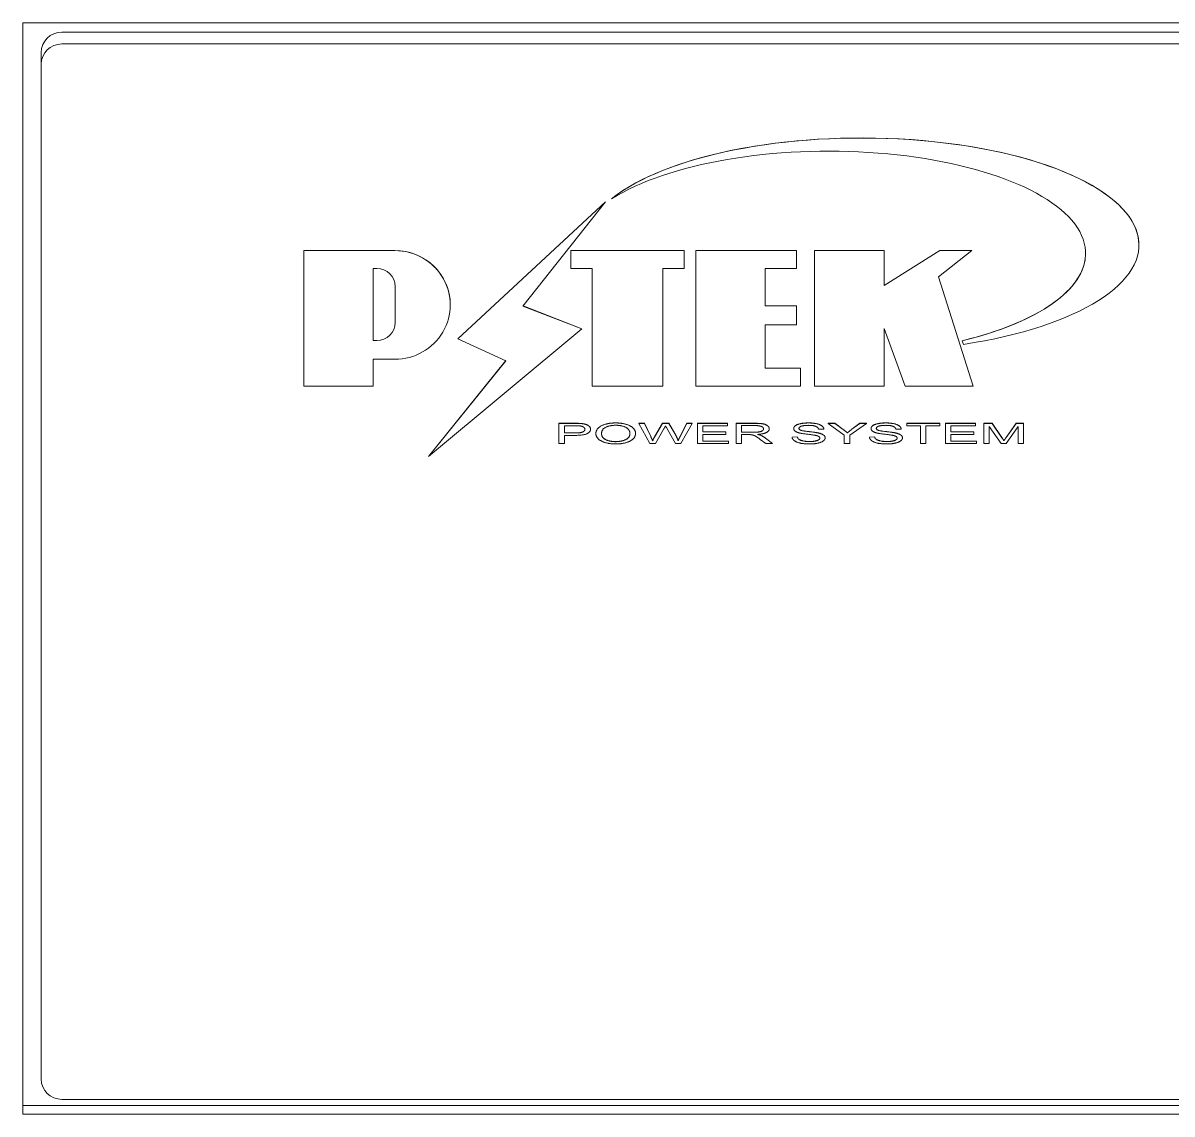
# Model space of a CAD drawing. Header units: millimetres. Extents: x 4969 to 37601, y -771 to 6478.
# Drawn here: x 28342.49 to 28386.8, y 1569.26 to 1611.32 of the extents above; entities that cross this region are included whole.
import ezdxf

# ---------------------------------------------------------------- set-up
doc = ezdxf.new("R2010")
doc.units = ezdxf.units.MM
doc.header["$LTSCALE"] = 7
doc.header["$MEASUREMENT"] = 0
doc.layers.add('REMOTE BOX ASSY(OP)$0$가시적인 것(ISO)', color=3, linetype='CONTINUOUS', lineweight=5)

msp = doc.modelspace()

# ---------------------------------------------------------------- linework, layer by layer
at = {"layer": 'REMOTE BOX ASSY(OP)$0$가시적인 것(ISO)'}
for p, q in [((28342.492, 1569.265, -0.01), (28342.492, 1611.325, -0.01)), ((28342.492, 1611.325, -0.01), (28726.492, 1611.325, -0.01)), ((28343.992, 1610.973, -0.01), (28724.992, 1610.973, -0.01)), ((28724.992, 1610.515, -0.01), (28343.992, 1610.515, -0.01)), ((28343.192, 1609.733, -0.01), (28343.192, 1610.19, -0.01)), ((28343.192, 1609.733, -0.01), (28343.192, 1580.682, -0.01)), ((28359.259, 1599.149, -0.01), (28364.951, 1604.432, -0.01)), ((28364.951, 1604.43, -0.01), (28359.259, 1599.147, -0.01)), ((28361.771, 1600.413, -0.01), (28364.951, 1604.43, -0.01)), ((28364.951, 1604.432, -0.01), (28364.951, 1604.43, -0.01)), ((28365.189, 1604.548, -0.01), (28365.189, 1604.546, -0.01)), ((28353.326, 1602.553, -0.01), (28356.828, 1602.553, -0.01)), ((28353.326, 1602.553, -0.01), (28353.326, 1602.551, -0.01)), ((28353.326, 1602.551, -0.01), (28353.326, 1597.32, -0.01)), ((28356.828, 1602.551, -0.01), (28353.326, 1602.551, -0.01)), ((28363.619, 1602.553, -0.01), (28367.988, 1602.553, -0.01)), ((28363.619, 1602.553, -0.01), (28363.619, 1602.551, -0.01)), ((28363.619, 1602.551, -0.01), (28363.619, 1601.858, -0.01)), ((28367.988, 1602.551, -0.01), (28363.619, 1602.551, -0.01)), ((28367.988, 1602.553, -0.01), (28367.988, 1602.551, -0.01)), ((28367.988, 1601.858, -0.01), (28367.988, 1602.551, -0.01)), ((28368.439, 1602.553, -0.01), (28372.324, 1602.553, -0.01)), ((28368.439, 1602.553, -0.01), (28368.439, 1602.551, -0.01)), ((28368.439, 1602.551, -0.01), (28368.439, 1597.32, -0.01)), ((28372.324, 1602.551, -0.01), (28368.439, 1602.551, -0.01)), ((28372.324, 1602.553, -0.01), (28372.324, 1602.551, -0.01)), ((28372.324, 1601.858, -0.01), (28372.324, 1602.551, -0.01)), ((28373.011, 1602.553, -0.01), (28375.701, 1602.553, -0.01)), ((28373.011, 1602.553, -0.01), (28373.011, 1602.551, -0.01)), ((28373.011, 1602.551, -0.01), (28373.011, 1597.32, -0.01)), ((28375.701, 1602.551, -0.01), (28373.011, 1602.551, -0.01)), ((28375.701, 1601.211, -0.01), (28377.851, 1602.553, -0.01)), ((28375.701, 1602.553, -0.01), (28375.701, 1602.551, -0.01)), ((28375.701, 1601.209, -0.01), (28375.701, 1602.551, -0.01)), ((28377.851, 1602.551, -0.01), (28375.701, 1601.209, -0.01)), ((28377.79, 1601.538, -0.01), (28379.081, 1602.551, -0.01)), ((28377.851, 1602.553, -0.01), (28379.081, 1602.553, -0.01)), ((28377.851, 1602.553, -0.01), (28377.851, 1602.551, -0.01)), ((28379.081, 1602.551, -0.01), (28377.851, 1602.551, -0.01)), ((28379.081, 1602.553, -0.01), (28379.081, 1602.551, -0.01)), ((28385.521, 1602.771, -0.01), (28385.521, 1602.769, -0.01)), ((28356, 1599.085, -0.01), (28356, 1601.858, -0.01)), ((28356, 1601.858, -0.01), (28356.136, 1601.858, -0.01)), ((28363.619, 1601.858, -0.01), (28364.444, 1601.858, -0.01)), ((28364.444, 1601.858, -0.01), (28364.444, 1597.32, -0.01)), ((28367.163, 1601.858, -0.01), (28367.988, 1601.858, -0.01)), ((28367.163, 1597.32, -0.01), (28367.163, 1601.858, -0.01)), ((28371.112, 1601.858, -0.01), (28372.324, 1601.858, -0.01)), ((28371.112, 1600.42, -0.01), (28371.112, 1601.858, -0.01)), ((28377.79, 1601.538, -0.01), (28379.133, 1597.322, -0.01)), ((28379.133, 1597.32, -0.01), (28377.79, 1601.538, -0.01)), ((28356.844, 1601.165, -0.01), (28356.844, 1599.778, -0.01)), ((28358.97, 1600.458, -0.01), (28358.97, 1600.456, -0.01)), ((28364.045, 1599.53, -0.01), (28361.771, 1600.413, -0.01)), ((28361.772, 1600.415, -0.01), (28364.045, 1599.532, -0.01)), ((28371.112, 1600.422, -0.01), (28372.324, 1600.422, -0.01)), ((28372.324, 1600.42, -0.01), (28371.112, 1600.42, -0.01)), ((28372.324, 1600.422, -0.01), (28372.324, 1600.42, -0.01)), ((28372.324, 1599.683, -0.01), (28372.324, 1600.42, -0.01)), ((28358.122, 1594.612, -0.01), (28364.045, 1599.53, -0.01)), ((28364.045, 1599.532, -0.01), (28364.045, 1599.53, -0.01)), ((28371.112, 1599.683, -0.01), (28372.324, 1599.683, -0.01)), ((28371.112, 1598.013, -0.01), (28371.112, 1599.683, -0.01)), ((28375.701, 1599.543, -0.01), (28376.505, 1597.32, -0.01)), ((28375.701, 1597.32, -0.01), (28375.701, 1599.543, -0.01)), ((28356, 1599.087, -0.01), (28356.136, 1599.087, -0.01)), ((28356.136, 1599.085, -0.01), (28356, 1599.085, -0.01)), ((28359.259, 1599.149, -0.01), (28359.259, 1599.147, -0.01)), ((28359.259, 1599.147, -0.01), (28361.113, 1598.306, -0.01)), ((28378.708, 1599.076, -0.01), (28378.708, 1599.074, -0.01)), ((28378.708, 1599.074, -0.01), (28378.753, 1598.935, -0.01)), ((28356, 1598.36, -0.01), (28356.828, 1598.36, -0.01)), ((28356, 1597.32, -0.01), (28356, 1598.36, -0.01)), ((28358.122, 1594.614, -0.01), (28361.112, 1598.307, -0.01)), ((28361.113, 1598.306, -0.01), (28358.122, 1594.612, -0.01)), ((28371.112, 1598.015, -0.01), (28372.466, 1598.015, -0.01)), ((28372.466, 1598.013, -0.01), (28371.112, 1598.013, -0.01)), ((28372.466, 1598.015, -0.01), (28372.466, 1598.013, -0.01)), ((28372.466, 1597.32, -0.01), (28372.466, 1598.013, -0.01)), ((28353.326, 1597.32, -0.01), (28356, 1597.32, -0.01)), ((28364.444, 1597.32, -0.01), (28367.163, 1597.32, -0.01)), ((28368.439, 1597.32, -0.01), (28372.466, 1597.32, -0.01)), ((28373.011, 1597.32, -0.01), (28375.701, 1597.32, -0.01)), ((28376.505, 1597.32, -0.01), (28379.133, 1597.32, -0.01)), ((28379.133, 1597.322, -0.01), (28379.133, 1597.32, -0.01)), ((28363.156, 1595.893, -0.01), (28363.76, 1595.893, -0.01)), ((28363.156, 1595.893, -0.01), (28363.156, 1595.891, -0.01)), ((28363.76, 1595.891, -0.01), (28363.156, 1595.891, -0.01)), ((28363.156, 1595.891, -0.01), (28363.156, 1595.109, -0.01)), ((28363.368, 1595.519, -0.01), (28363.368, 1595.799, -0.01)), ((28363.368, 1595.799, -0.01), (28363.777, 1595.799, -0.01)), ((28363.368, 1595.521, -0.01), (28363.782, 1595.521, -0.01)), ((28363.782, 1595.519, -0.01), (28363.368, 1595.519, -0.01)), ((28364.377, 1595.667, -0.01), (28364.377, 1595.665, -0.01)), ((28364.582, 1595.492, -0.01), (28364.582, 1595.49, -0.01)), ((28366.112, 1595.501, -0.01), (28366.112, 1595.499, -0.01)), ((28366.24, 1595.893, -0.01), (28366.457, 1595.893, -0.01)), ((28366.24, 1595.893, -0.01), (28366.24, 1595.891, -0.01)), ((28366.457, 1595.891, -0.01), (28366.24, 1595.891, -0.01)), ((28366.24, 1595.891, -0.01), (28366.665, 1595.109, -0.01)), ((28366.457, 1595.893, -0.01), (28366.7, 1595.38, -0.01)), ((28366.457, 1595.893, -0.01), (28366.457, 1595.891, -0.01)), ((28366.7, 1595.378, -0.01), (28366.457, 1595.891, -0.01)), ((28366.84, 1595.365, -0.01), (28367.145, 1595.893, -0.01)), ((28367.145, 1595.891, -0.01), (28366.84, 1595.363, -0.01)), ((28366.881, 1595.109, -0.01), (28367.22, 1595.705, -0.01)), ((28367.145, 1595.893, -0.01), (28367.4, 1595.893, -0.01)), ((28367.145, 1595.893, -0.01), (28367.145, 1595.891, -0.01)), ((28367.4, 1595.891, -0.01), (28367.145, 1595.891, -0.01)), ((28367.318, 1595.706, -0.01), (28367.654, 1595.109, -0.01)), ((28367.4, 1595.893, -0.01), (28367.629, 1595.497, -0.01)), ((28367.4, 1595.893, -0.01), (28367.4, 1595.891, -0.01)), ((28367.629, 1595.495, -0.01), (28367.4, 1595.891, -0.01)), ((28367.834, 1595.391, -0.01), (28368.084, 1595.893, -0.01)), ((28368.084, 1595.891, -0.01), (28367.834, 1595.388, -0.01)), ((28367.858, 1595.109, -0.01), (28368.297, 1595.891, -0.01)), ((28368.084, 1595.893, -0.01), (28368.297, 1595.893, -0.01)), ((28368.084, 1595.893, -0.01), (28368.084, 1595.891, -0.01)), ((28368.297, 1595.891, -0.01), (28368.084, 1595.891, -0.01)), ((28368.297, 1595.893, -0.01), (28368.297, 1595.891, -0.01)), ((28368.499, 1595.893, -0.01), (28369.656, 1595.893, -0.01)), ((28368.499, 1595.893, -0.01), (28368.499, 1595.891, -0.01)), ((28369.656, 1595.891, -0.01), (28368.499, 1595.891, -0.01)), ((28368.499, 1595.891, -0.01), (28368.499, 1595.109, -0.01)), ((28368.71, 1595.799, -0.01), (28369.656, 1595.799, -0.01)), ((28368.71, 1595.56, -0.01), (28368.71, 1595.799, -0.01)), ((28368.71, 1595.562, -0.01), (28369.596, 1595.562, -0.01)), ((28369.596, 1595.56, -0.01), (28368.71, 1595.56, -0.01)), ((28368.71, 1595.467, -0.01), (28369.596, 1595.467, -0.01)), ((28368.71, 1595.201, -0.01), (28368.71, 1595.467, -0.01)), ((28369.596, 1595.562, -0.01), (28369.596, 1595.56, -0.01)), ((28369.596, 1595.467, -0.01), (28369.596, 1595.56, -0.01)), ((28369.656, 1595.893, -0.01), (28369.656, 1595.891, -0.01)), ((28369.656, 1595.799, -0.01), (28369.656, 1595.891, -0.01)), ((28369.988, 1595.893, -0.01), (28370.698, 1595.893, -0.01)), ((28369.988, 1595.893, -0.01), (28369.988, 1595.891, -0.01)), ((28370.698, 1595.891, -0.01), (28369.988, 1595.891, -0.01)), ((28369.988, 1595.891, -0.01), (28369.988, 1595.109, -0.01)), ((28370.2, 1595.546, -0.01), (28370.2, 1595.805, -0.01)), ((28370.2, 1595.805, -0.01), (28370.707, 1595.805, -0.01)), ((28370.2, 1595.548, -0.01), (28370.656, 1595.548, -0.01)), ((28370.656, 1595.546, -0.01), (28370.2, 1595.546, -0.01)), ((28370.2, 1595.456, -0.01), (28370.446, 1595.456, -0.01)), ((28370.2, 1595.109, -0.01), (28370.2, 1595.456, -0.01)), ((28371.268, 1595.68, -0.01), (28371.268, 1595.678, -0.01)), ((28372.209, 1595.691, -0.01), (28372.209, 1595.689, -0.01)), ((28373.171, 1595.663, -0.01), (28373.374, 1595.671, -0.01)), ((28373.374, 1595.673, -0.01), (28373.374, 1595.671, -0.01)), ((28373.545, 1595.893, -0.01), (28373.802, 1595.893, -0.01)), ((28373.545, 1595.893, -0.01), (28373.545, 1595.891, -0.01)), ((28373.545, 1595.891, -0.01), (28374.162, 1595.44, -0.01)), ((28373.802, 1595.891, -0.01), (28373.545, 1595.891, -0.01)), ((28373.802, 1595.893, -0.01), (28374.118, 1595.657, -0.01)), ((28373.802, 1595.893, -0.01), (28373.802, 1595.891, -0.01)), ((28374.118, 1595.655, -0.01), (28373.802, 1595.891, -0.01)), ((28374.281, 1595.525, -0.01), (28374.281, 1595.523, -0.01)), ((28374.373, 1595.44, -0.01), (28375.012, 1595.891, -0.01)), ((28374.455, 1595.663, -0.01), (28374.765, 1595.893, -0.01)), ((28374.765, 1595.891, -0.01), (28374.455, 1595.661, -0.01)), ((28374.765, 1595.893, -0.01), (28375.012, 1595.893, -0.01)), ((28374.765, 1595.893, -0.01), (28374.765, 1595.891, -0.01)), ((28375.012, 1595.891, -0.01), (28374.765, 1595.891, -0.01)), ((28375.012, 1595.893, -0.01), (28375.012, 1595.891, -0.01)), ((28375.191, 1595.691, -0.01), (28375.191, 1595.689, -0.01)), ((28376.152, 1595.663, -0.01), (28376.356, 1595.671, -0.01)), ((28376.356, 1595.673, -0.01), (28376.356, 1595.671, -0.01)), ((28376.573, 1595.893, -0.01), (28377.84, 1595.893, -0.01)), ((28376.573, 1595.893, -0.01), (28376.573, 1595.891, -0.01)), ((28376.573, 1595.891, -0.01), (28376.573, 1595.799, -0.01)), ((28377.84, 1595.891, -0.01), (28376.573, 1595.891, -0.01)), ((28376.573, 1595.799, -0.01), (28377.099, 1595.799, -0.01)), ((28377.099, 1595.799, -0.01), (28377.099, 1595.109, -0.01)), ((28377.311, 1595.799, -0.01), (28377.84, 1595.799, -0.01)), ((28377.311, 1595.109, -0.01), (28377.311, 1595.799, -0.01)), ((28377.84, 1595.893, -0.01), (28377.84, 1595.891, -0.01)), ((28377.84, 1595.799, -0.01), (28377.84, 1595.891, -0.01)), ((28378.062, 1595.893, -0.01), (28379.219, 1595.893, -0.01)), ((28378.062, 1595.893, -0.01), (28378.062, 1595.891, -0.01)), ((28379.219, 1595.891, -0.01), (28378.062, 1595.891, -0.01)), ((28378.062, 1595.891, -0.01), (28378.062, 1595.109, -0.01)), ((28378.274, 1595.799, -0.01), (28379.219, 1595.799, -0.01)), ((28378.274, 1595.56, -0.01), (28378.274, 1595.799, -0.01)), ((28378.274, 1595.562, -0.01), (28379.159, 1595.562, -0.01)), ((28379.159, 1595.56, -0.01), (28378.274, 1595.56, -0.01)), ((28378.274, 1595.467, -0.01), (28379.159, 1595.467, -0.01)), ((28378.274, 1595.201, -0.01), (28378.274, 1595.467, -0.01)), ((28379.159, 1595.562, -0.01), (28379.159, 1595.56, -0.01)), ((28379.159, 1595.467, -0.01), (28379.159, 1595.56, -0.01)), ((28379.219, 1595.893, -0.01), (28379.219, 1595.891, -0.01)), ((28379.219, 1595.799, -0.01), (28379.219, 1595.891, -0.01)), ((28379.541, 1595.893, -0.01), (28379.86, 1595.893, -0.01)), ((28379.541, 1595.893, -0.01), (28379.541, 1595.891, -0.01)), ((28379.86, 1595.891, -0.01), (28379.541, 1595.891, -0.01)), ((28379.541, 1595.891, -0.01), (28379.541, 1595.109, -0.01)), ((28379.746, 1595.775, -0.01), (28380.209, 1595.109, -0.01)), ((28379.746, 1595.109, -0.01), (28379.746, 1595.775, -0.01)), ((28379.86, 1595.893, -0.01), (28380.239, 1595.339, -0.01)), ((28379.86, 1595.893, -0.01), (28379.86, 1595.891, -0.01)), ((28380.239, 1595.337, -0.01), (28379.86, 1595.891, -0.01)), ((28380.399, 1595.109, -0.01), (28380.865, 1595.764, -0.01)), ((28380.401, 1595.349, -0.01), (28380.785, 1595.893, -0.01)), ((28380.785, 1595.891, -0.01), (28380.401, 1595.347, -0.01)), ((28380.785, 1595.893, -0.01), (28381.069, 1595.893, -0.01)), ((28380.785, 1595.893, -0.01), (28380.785, 1595.891, -0.01)), ((28381.069, 1595.891, -0.01), (28380.785, 1595.891, -0.01)), ((28380.865, 1595.764, -0.01), (28380.865, 1595.109, -0.01)), ((28381.069, 1595.893, -0.01), (28381.069, 1595.891, -0.01)), ((28381.069, 1595.109, -0.01), (28381.069, 1595.891, -0.01)), ((28363.156, 1595.109, -0.01), (28363.368, 1595.109, -0.01)), ((28363.368, 1595.427, -0.01), (28363.778, 1595.427, -0.01)), ((28363.368, 1595.109, -0.01), (28363.368, 1595.427, -0.01)), ((28366.665, 1595.109, -0.01), (28366.881, 1595.109, -0.01)), ((28366.768, 1595.22, -0.01), (28366.768, 1595.218, -0.01)), ((28367.654, 1595.109, -0.01), (28367.858, 1595.109, -0.01)), ((28367.754, 1595.22, -0.01), (28367.754, 1595.218, -0.01)), ((28368.499, 1595.109, -0.01), (28369.693, 1595.109, -0.01)), ((28368.71, 1595.203, -0.01), (28369.693, 1595.203, -0.01)), ((28369.693, 1595.201, -0.01), (28368.71, 1595.201, -0.01)), ((28369.693, 1595.203, -0.01), (28369.693, 1595.201, -0.01)), ((28369.693, 1595.109, -0.01), (28369.693, 1595.201, -0.01)), ((28369.988, 1595.109, -0.01), (28370.2, 1595.109, -0.01)), ((28370.921, 1595.272, -0.01), (28371.132, 1595.109, -0.01)), ((28371.12, 1595.324, -0.01), (28371.398, 1595.111, -0.01)), ((28371.398, 1595.109, -0.01), (28371.12, 1595.322, -0.01)), ((28371.132, 1595.109, -0.01), (28371.398, 1595.109, -0.01)), ((28371.398, 1595.111, -0.01), (28371.398, 1595.109, -0.01)), ((28372.148, 1595.363, -0.01), (28372.348, 1595.371, -0.01)), ((28372.348, 1595.369, -0.01), (28372.148, 1595.36, -0.01)), ((28372.148, 1595.363, -0.01), (28372.148, 1595.36, -0.01)), ((28372.348, 1595.371, -0.01), (28372.348, 1595.369, -0.01)), ((28373.422, 1595.332, -0.01), (28373.422, 1595.33, -0.01)), ((28374.162, 1595.44, -0.01), (28374.162, 1595.109, -0.01)), ((28374.162, 1595.109, -0.01), (28374.373, 1595.109, -0.01)), ((28374.373, 1595.109, -0.01), (28374.373, 1595.44, -0.01)), ((28375.13, 1595.363, -0.01), (28375.329, 1595.371, -0.01)), ((28375.329, 1595.369, -0.01), (28375.13, 1595.36, -0.01)), ((28375.13, 1595.363, -0.01), (28375.13, 1595.36, -0.01)), ((28375.329, 1595.371, -0.01), (28375.329, 1595.369, -0.01)), ((28376.404, 1595.332, -0.01), (28376.404, 1595.33, -0.01)), ((28377.099, 1595.109, -0.01), (28377.311, 1595.109, -0.01)), ((28378.062, 1595.109, -0.01), (28379.256, 1595.109, -0.01)), ((28378.274, 1595.203, -0.01), (28379.256, 1595.203, -0.01)), ((28379.256, 1595.201, -0.01), (28378.274, 1595.201, -0.01)), ((28379.256, 1595.203, -0.01), (28379.256, 1595.201, -0.01)), ((28379.256, 1595.109, -0.01), (28379.256, 1595.201, -0.01)), ((28379.541, 1595.109, -0.01), (28379.746, 1595.109, -0.01)), ((28380.209, 1595.109, -0.01), (28380.399, 1595.109, -0.01)), ((28380.316, 1595.224, -0.01), (28380.316, 1595.221, -0.01)), ((28380.865, 1595.109, -0.01), (28381.069, 1595.109, -0.01)), ((28358.122, 1594.614, -0.01), (28358.122, 1594.612, -0.01)), ((28343.192, 1570.611, -0.01), (28343.192, 1580.682, -0.01)), ((28724.992, 1569.829, -0.01), (28343.992, 1569.829, -0.01)), ((28342.492, 1569.597, -0.01), (28726.492, 1569.597, -0.01)), ((28726.492, 1569.265, -0.01), (28342.492, 1569.265, -0.01))]:
    msp.add_line(p, q, dxfattribs=at)
for centre, major_axis, ratio, start_param, end_param in [((28343.992, 1610.19, -0.01), (-0.8, 0), 0.978148, 4.712389, 6.283185), ((28343.992, 1609.733, -0.01), (-0.8, 0), 0.978148, 4.712389, 6.283185), ((28374.833, 1602.771, -0.01), (10.688, 0), 0.385645, 0, 2.696015), ((28374.833, 1602.769, -0.01), (10.688, 0), 0.385645, 5.087845, 8.9792), ((28373.563, 1602.442, -0.01), (-9.902, 0), 0.398097, 2.117256, 5.720206), ((28356.828, 1600.458, -0.01), (2.142, 0), 0.978148, 0, 1.570796), ((28356.828, 1600.456, -0.01), (2.142, 0), 0.978148, 4.712389, 7.853982), ((28373.563, 1602.444, -0.01), (-9.902, 0), 0.398097, 2.117256, 3.141329), ((28356.136, 1601.165, -0.01), (0.709, 0), 0.978148, 0, 1.570796), ((28356.136, 1599.78, -0.01), (0.709, 0), 0.978148, 4.712389, 6.283185), ((28356.136, 1599.778, -0.01), (0.709, 0), 0.978148, 4.712389, 6.283185), ((28343.992, 1570.611, -0.01), (-0.8, 0), 0.978148, 0, 1.570796)]:
    msp.add_ellipse(centre, major_axis=major_axis, ratio=ratio, start_param=start_param, end_param=end_param, dxfattribs=at)
for points in [[(28364.582, 1595.492, -0.01), (28364.582, 1595.687, -0.01), (28365.01, 1595.907, -0.01), (28365.348, 1595.907, -0.01)], [(28365.348, 1595.905, -0.01), (28365.01, 1595.905, -0.01), (28364.582, 1595.685, -0.01), (28364.582, 1595.49, -0.01)], [(28365.348, 1595.907, -0.01), (28365.57, 1595.907, -0.01), (28365.926, 1595.803, -0.01), (28366.112, 1595.618, -0.01), (28366.112, 1595.501, -0.01)], [(28366.112, 1595.499, -0.01), (28366.112, 1595.616, -0.01), (28365.926, 1595.801, -0.01), (28365.57, 1595.905, -0.01), (28365.348, 1595.905, -0.01)], [(28372.209, 1595.691, -0.01), (28372.209, 1595.751, -0.01), (28372.347, 1595.853, -0.01), (28372.611, 1595.907, -0.01), (28372.773, 1595.907, -0.01)], [(28372.773, 1595.905, -0.01), (28372.611, 1595.905, -0.01), (28372.347, 1595.851, -0.01), (28372.209, 1595.749, -0.01), (28372.209, 1595.689, -0.01)], [(28372.773, 1595.907, -0.01), (28372.95, 1595.907, -0.01), (28373.222, 1595.851, -0.01), (28373.368, 1595.742, -0.01), (28373.374, 1595.673, -0.01)], [(28373.374, 1595.671, -0.01), (28373.368, 1595.74, -0.01), (28373.222, 1595.849, -0.01), (28372.95, 1595.905, -0.01), (28372.773, 1595.905, -0.01)], [(28375.191, 1595.691, -0.01), (28375.191, 1595.751, -0.01), (28375.329, 1595.853, -0.01), (28375.593, 1595.907, -0.01), (28375.754, 1595.907, -0.01)], [(28375.754, 1595.905, -0.01), (28375.593, 1595.905, -0.01), (28375.329, 1595.851, -0.01), (28375.191, 1595.749, -0.01), (28375.191, 1595.689, -0.01)], [(28375.754, 1595.907, -0.01), (28375.932, 1595.907, -0.01), (28376.204, 1595.851, -0.01), (28376.35, 1595.742, -0.01), (28376.356, 1595.673, -0.01)], [(28376.356, 1595.671, -0.01), (28376.35, 1595.74, -0.01), (28376.204, 1595.849, -0.01), (28375.932, 1595.905, -0.01), (28375.754, 1595.905, -0.01)], [(28363.76, 1595.893, -0.01), (28363.919, 1595.893, -0.01), (28364.003, 1595.886, -0.01)], [(28364.003, 1595.884, -0.01), (28363.919, 1595.891, -0.01), (28363.76, 1595.891, -0.01)], [(28363.777, 1595.799, -0.01), (28363.921, 1595.799, -0.01), (28363.974, 1595.792, -0.01)], [(28363.778, 1595.427, -0.01), (28364.118, 1595.427, -0.01), (28364.377, 1595.565, -0.01), (28364.377, 1595.665, -0.01)], [(28364.159, 1595.662, -0.01), (28364.159, 1595.594, -0.01), (28363.987, 1595.519, -0.01), (28363.782, 1595.519, -0.01)], [(28363.974, 1595.792, -0.01), (28364.058, 1595.781, -0.01), (28364.159, 1595.711, -0.01), (28364.159, 1595.662, -0.01)], [(28364.003, 1595.886, -0.01), (28364.121, 1595.876, -0.01), (28364.281, 1595.822, -0.01), (28364.377, 1595.725, -0.01), (28364.377, 1595.667, -0.01)], [(28364.377, 1595.665, -0.01), (28364.377, 1595.723, -0.01), (28364.281, 1595.82, -0.01), (28364.121, 1595.874, -0.01), (28364.003, 1595.884, -0.01)], [(28364.582, 1595.49, -0.01), (28364.582, 1595.387, -0.01), (28364.766, 1595.202, -0.01), (28365.121, 1595.096, -0.01), (28365.348, 1595.096, -0.01)], [(28364.801, 1595.489, -0.01), (28364.801, 1595.665, -0.01), (28365.124, 1595.816, -0.01), (28365.349, 1595.816, -0.01)], [(28365.346, 1595.184, -0.01), (28365.112, 1595.184, -0.01), (28364.801, 1595.347, -0.01), (28364.801, 1595.489, -0.01)], [(28365.894, 1595.5, -0.01), (28365.894, 1595.349, -0.01), (28365.585, 1595.184, -0.01), (28365.346, 1595.184, -0.01)], [(28365.348, 1595.096, -0.01), (28365.556, 1595.096, -0.01), (28365.916, 1595.192, -0.01), (28366.112, 1595.38, -0.01), (28366.112, 1595.499, -0.01)], [(28365.349, 1595.816, -0.01), (28365.508, 1595.816, -0.01), (28365.762, 1595.738, -0.01), (28365.894, 1595.595, -0.01), (28365.894, 1595.5, -0.01)], [(28367.22, 1595.705, -0.01), (28367.241, 1595.743, -0.01), (28367.267, 1595.797, -0.01)], [(28367.267, 1595.797, -0.01), (28367.275, 1595.78, -0.01), (28367.318, 1595.706, -0.01)], [(28367.629, 1595.497, -0.01), (28367.715, 1595.35, -0.01), (28367.754, 1595.22, -0.01)], [(28367.754, 1595.218, -0.01), (28367.715, 1595.348, -0.01), (28367.629, 1595.495, -0.01)], [(28370.446, 1595.456, -0.01), (28370.527, 1595.456, -0.01), (28370.563, 1595.453, -0.01)], [(28370.563, 1595.453, -0.01), (28370.613, 1595.447, -0.01), (28370.708, 1595.416, -0.01), (28370.827, 1595.342, -0.01), (28370.921, 1595.272, -0.01)], [(28371.049, 1595.678, -0.01), (28371.049, 1595.64, -0.01), (28370.964, 1595.575, -0.01), (28370.801, 1595.546, -0.01), (28370.656, 1595.546, -0.01)], [(28370.698, 1595.893, -0.01), (28370.912, 1595.893, -0.01), (28371.135, 1595.851, -0.01), (28371.268, 1595.744, -0.01), (28371.268, 1595.68, -0.01)], [(28371.268, 1595.678, -0.01), (28371.268, 1595.742, -0.01), (28371.135, 1595.849, -0.01), (28370.912, 1595.891, -0.01), (28370.698, 1595.891, -0.01)], [(28370.707, 1595.805, -0.01), (28370.885, 1595.805, -0.01), (28371.049, 1595.733, -0.01), (28371.049, 1595.678, -0.01)], [(28370.817, 1595.465, -0.01), (28371.047, 1595.48, -0.01), (28371.268, 1595.594, -0.01), (28371.268, 1595.678, -0.01)], [(28370.945, 1595.426, -0.01), (28370.901, 1595.445, -0.01), (28370.817, 1595.465, -0.01)], [(28370.824, 1595.465, -0.01), (28370.902, 1595.446, -0.01), (28370.945, 1595.428, -0.01)], [(28372.209, 1595.689, -0.01), (28372.209, 1595.635, -0.01), (28372.321, 1595.548, -0.01), (28372.436, 1595.519, -0.01)], [(28372.413, 1595.696, -0.01), (28372.413, 1595.745, -0.01), (28372.589, 1595.814, -0.01), (28372.781, 1595.814, -0.01)], [(28372.413, 1595.697, -0.01), (28372.414, 1595.656, -0.01), (28372.476, 1595.629, -0.01)], [(28372.476, 1595.626, -0.01), (28372.413, 1595.654, -0.01), (28372.413, 1595.696, -0.01)], [(28372.436, 1595.519, -0.01), (28372.525, 1595.496, -0.01), (28372.966, 1595.444, -0.01), (28373.03, 1595.431, -0.01)], [(28372.476, 1595.629, -0.01), (28372.537, 1595.602, -0.01), (28373.053, 1595.544, -0.01), (28373.149, 1595.523, -0.01)], [(28373.149, 1595.521, -0.01), (28373.053, 1595.542, -0.01), (28372.537, 1595.6, -0.01), (28372.476, 1595.626, -0.01)], [(28372.781, 1595.814, -0.01), (28372.966, 1595.814, -0.01), (28373.154, 1595.738, -0.01), (28373.171, 1595.663, -0.01)], [(28373.149, 1595.523, -0.01), (28373.289, 1595.491, -0.01), (28373.422, 1595.395, -0.01), (28373.422, 1595.332, -0.01)], [(28373.422, 1595.33, -0.01), (28373.422, 1595.393, -0.01), (28373.289, 1595.489, -0.01), (28373.149, 1595.521, -0.01)], [(28374.118, 1595.657, -0.01), (28374.205, 1595.591, -0.01), (28374.281, 1595.525, -0.01)], [(28374.281, 1595.523, -0.01), (28374.205, 1595.589, -0.01), (28374.118, 1595.655, -0.01)], [(28374.281, 1595.525, -0.01), (28374.352, 1595.586, -0.01), (28374.455, 1595.663, -0.01)], [(28374.455, 1595.661, -0.01), (28374.352, 1595.584, -0.01), (28374.281, 1595.523, -0.01)], [(28375.191, 1595.689, -0.01), (28375.191, 1595.635, -0.01), (28375.303, 1595.548, -0.01), (28375.418, 1595.519, -0.01)], [(28375.395, 1595.696, -0.01), (28375.395, 1595.745, -0.01), (28375.571, 1595.814, -0.01), (28375.763, 1595.814, -0.01)], [(28375.395, 1595.697, -0.01), (28375.396, 1595.656, -0.01), (28375.457, 1595.629, -0.01)], [(28375.457, 1595.626, -0.01), (28375.395, 1595.654, -0.01), (28375.395, 1595.696, -0.01)], [(28375.418, 1595.519, -0.01), (28375.507, 1595.496, -0.01), (28375.948, 1595.444, -0.01), (28376.012, 1595.431, -0.01)], [(28375.457, 1595.629, -0.01), (28375.518, 1595.602, -0.01), (28376.035, 1595.544, -0.01), (28376.131, 1595.523, -0.01)], [(28376.131, 1595.521, -0.01), (28376.035, 1595.542, -0.01), (28375.518, 1595.6, -0.01), (28375.457, 1595.626, -0.01)], [(28375.763, 1595.814, -0.01), (28375.948, 1595.814, -0.01), (28376.136, 1595.738, -0.01), (28376.152, 1595.663, -0.01)], [(28376.131, 1595.523, -0.01), (28376.271, 1595.491, -0.01), (28376.404, 1595.395, -0.01), (28376.404, 1595.332, -0.01)], [(28376.404, 1595.33, -0.01), (28376.404, 1595.393, -0.01), (28376.271, 1595.489, -0.01), (28376.131, 1595.521, -0.01)], [(28366.7, 1595.38, -0.01), (28366.74, 1595.299, -0.01), (28366.768, 1595.22, -0.01)], [(28366.768, 1595.218, -0.01), (28366.74, 1595.297, -0.01), (28366.7, 1595.378, -0.01)], [(28366.768, 1595.22, -0.01), (28366.829, 1595.346, -0.01), (28366.84, 1595.365, -0.01)], [(28366.84, 1595.363, -0.01), (28366.829, 1595.344, -0.01), (28366.768, 1595.218, -0.01)], [(28367.754, 1595.22, -0.01), (28367.784, 1595.295, -0.01), (28367.834, 1595.391, -0.01)], [(28367.834, 1595.388, -0.01), (28367.784, 1595.292, -0.01), (28367.754, 1595.218, -0.01)], [(28370.945, 1595.428, -0.01), (28371.037, 1595.386, -0.01), (28371.12, 1595.324, -0.01)], [(28371.12, 1595.322, -0.01), (28371.037, 1595.384, -0.01), (28370.945, 1595.426, -0.01)], [(28372.148, 1595.36, -0.01), (28372.152, 1595.282, -0.01), (28372.32, 1595.158, -0.01), (28372.613, 1595.096, -0.01), (28372.831, 1595.096, -0.01)], [(28372.348, 1595.371, -0.01), (28372.362, 1595.312, -0.01), (28372.465, 1595.237, -0.01), (28372.684, 1595.19, -0.01), (28372.82, 1595.19, -0.01)], [(28372.82, 1595.188, -0.01), (28372.684, 1595.188, -0.01), (28372.465, 1595.235, -0.01), (28372.362, 1595.31, -0.01), (28372.348, 1595.369, -0.01)], [(28373.218, 1595.321, -0.01), (28373.218, 1595.285, -0.01), (28373.127, 1595.223, -0.01), (28372.941, 1595.188, -0.01), (28372.82, 1595.188, -0.01)], [(28372.831, 1595.096, -0.01), (28373.002, 1595.096, -0.01), (28373.276, 1595.157, -0.01), (28373.422, 1595.267, -0.01), (28373.422, 1595.33, -0.01)], [(28373.03, 1595.431, -0.01), (28373.131, 1595.413, -0.01), (28373.218, 1595.358, -0.01), (28373.218, 1595.321, -0.01)], [(28375.13, 1595.36, -0.01), (28375.134, 1595.282, -0.01), (28375.301, 1595.158, -0.01), (28375.595, 1595.096, -0.01), (28375.812, 1595.096, -0.01)], [(28375.329, 1595.371, -0.01), (28375.343, 1595.312, -0.01), (28375.447, 1595.237, -0.01), (28375.665, 1595.19, -0.01), (28375.802, 1595.19, -0.01)], [(28375.802, 1595.188, -0.01), (28375.665, 1595.188, -0.01), (28375.447, 1595.235, -0.01), (28375.343, 1595.31, -0.01), (28375.329, 1595.369, -0.01)], [(28376.199, 1595.321, -0.01), (28376.199, 1595.285, -0.01), (28376.109, 1595.223, -0.01), (28375.923, 1595.188, -0.01), (28375.802, 1595.188, -0.01)], [(28375.812, 1595.096, -0.01), (28375.984, 1595.096, -0.01), (28376.257, 1595.157, -0.01), (28376.404, 1595.267, -0.01), (28376.404, 1595.33, -0.01)], [(28376.012, 1595.431, -0.01), (28376.112, 1595.413, -0.01), (28376.199, 1595.358, -0.01), (28376.199, 1595.321, -0.01)], [(28380.239, 1595.339, -0.01), (28380.291, 1595.262, -0.01), (28380.316, 1595.224, -0.01)], [(28380.316, 1595.221, -0.01), (28380.291, 1595.26, -0.01), (28380.239, 1595.337, -0.01)], [(28380.316, 1595.224, -0.01), (28380.343, 1595.266, -0.01), (28380.401, 1595.349, -0.01)], [(28380.401, 1595.347, -0.01), (28380.343, 1595.264, -0.01), (28380.316, 1595.221, -0.01)]]:
    msp.add_open_spline(points, degree=2, dxfattribs=at)
for points, knots in [([(28363.782, 1595.521, -0.01), (28363.987, 1595.521, -0.01), (28364.158, 1595.595, -0.01), (28364.159, 1595.663, -0.01)], [0, 0, 0, 1, 1.992103, 1.992103, 1.992103]), ([(28364.801, 1595.489, -0.01), (28364.802, 1595.349, -0.01), (28365.112, 1595.187, -0.01), (28365.346, 1595.187, -0.01)], [0.007366, 0.007366, 0.007366, 1, 2, 2, 2]), ([(28365.346, 1595.187, -0.01), (28365.585, 1595.187, -0.01), (28365.893, 1595.35, -0.01), (28365.894, 1595.5, -0.01)], [0, 0, 0, 1, 1.993127, 1.993127, 1.993127]), ([(28370.656, 1595.548, -0.01), (28370.801, 1595.548, -0.01), (28370.964, 1595.577, -0.01), (28371.049, 1595.642, -0.01), (28371.049, 1595.679, -0.01)], [0, 0, 0, 1, 2, 2.986571, 2.986571, 2.986571]), ([(28372.82, 1595.19, -0.01), (28372.941, 1595.19, -0.01), (28373.127, 1595.225, -0.01), (28373.217, 1595.286, -0.01), (28373.218, 1595.322, -0.01)], [0, 0, 0, 1, 2, 2.985956, 2.985956, 2.985956]), ([(28375.802, 1595.19, -0.01), (28375.923, 1595.19, -0.01), (28376.109, 1595.225, -0.01), (28376.199, 1595.286, -0.01), (28376.199, 1595.322, -0.01)], [0, 0, 0, 1, 2, 2.985956, 2.985956, 2.985956])]:
    msp.add_open_spline(points, degree=2, knots=knots, dxfattribs=at)

doc.saveas('drawing.dxf')
